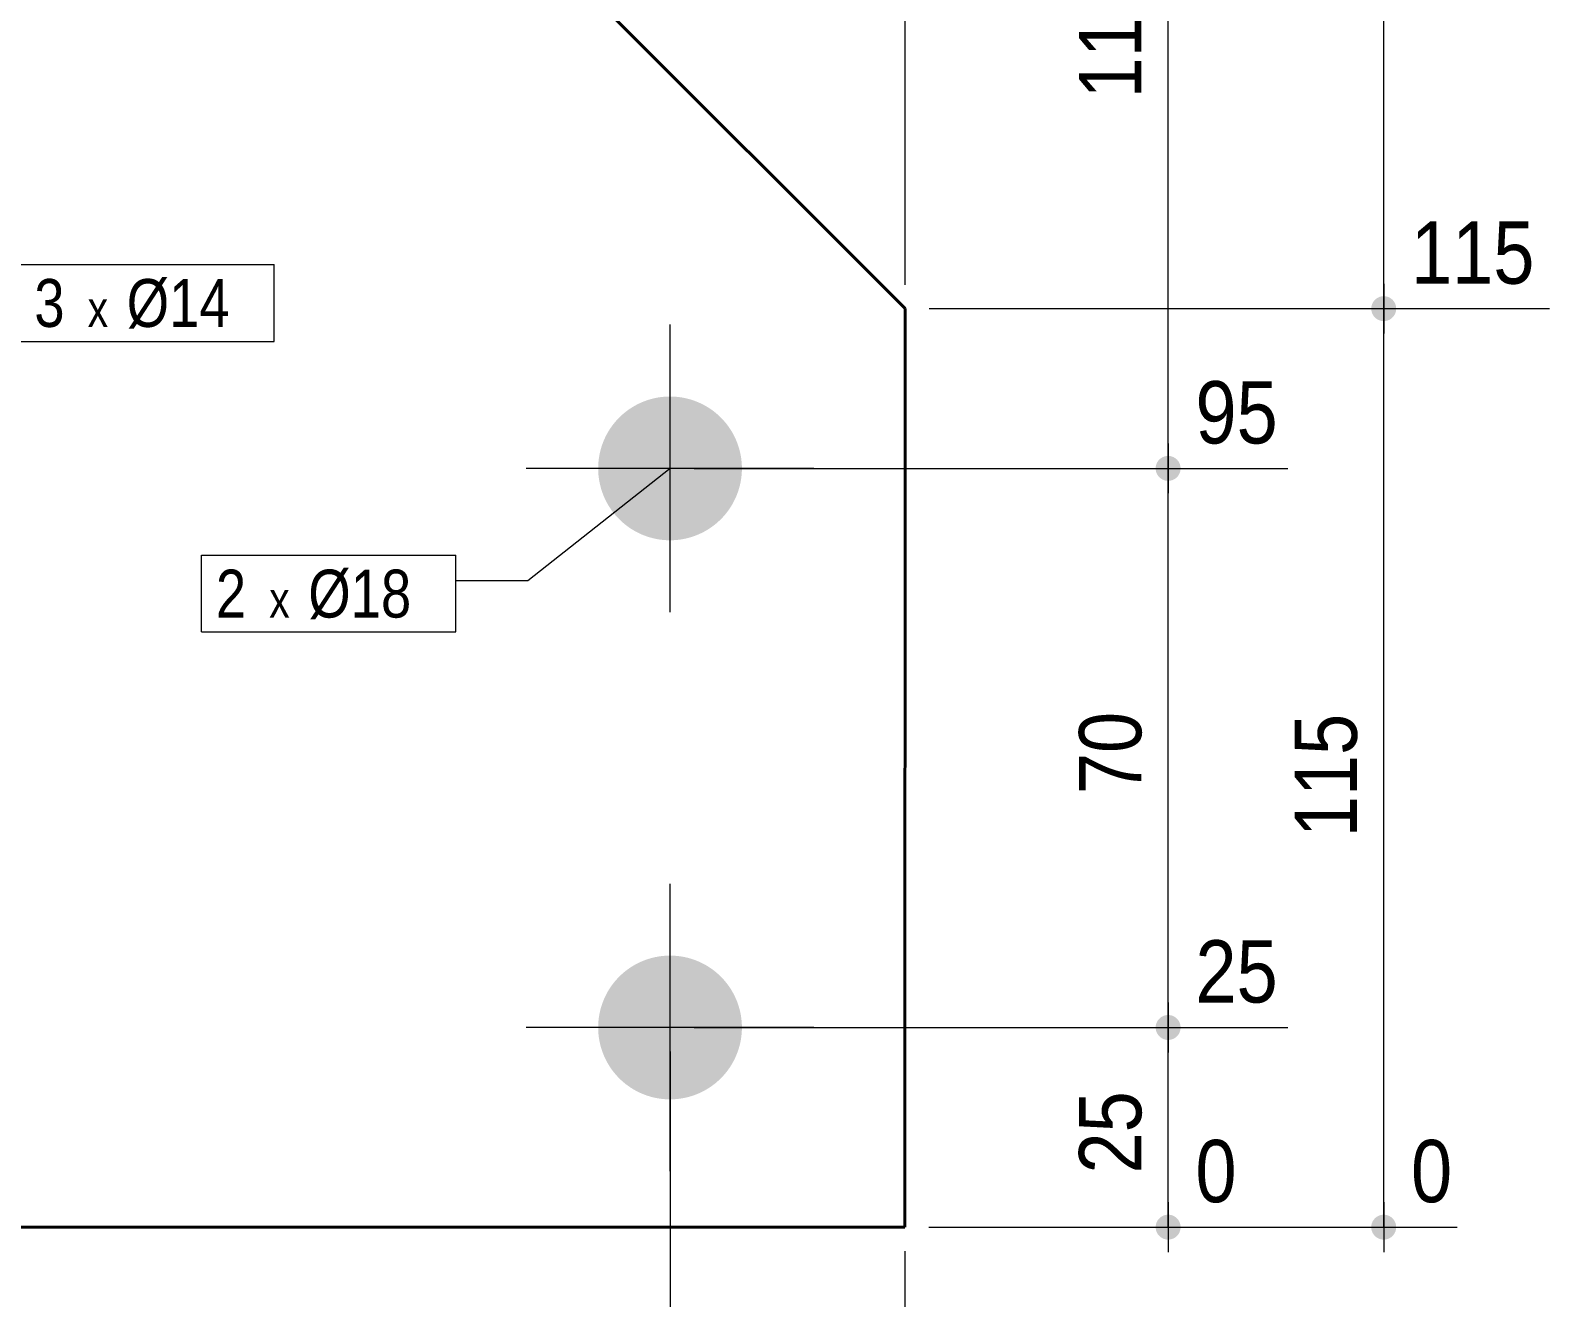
# Model space of a CAD drawing. Header units: millimetres. Extents: x 2 to 287, y 5 to 195.
# Drawn here: x 142.7 to 206.1, y 89.2 to 142.1 of the extents above; entities that cross this region are included whole.
import ezdxf

# ---------------------------------------------------------------- set-up
doc = ezdxf.new("R2010")
doc.units = ezdxf.units.MM
for name, color, linetype, lineweight in [('Boulon', 7, 'Continuous', 0), ('Cotation', 7, 'Continuous', 0), ('Désignation boulon', 3, 'Continuous', 0), ('Piece', 2, 'Continuous', 0)]:
    doc.layers.add(name, color=color, linetype=linetype, lineweight=lineweight)
doc.styles.add('ARIAL', font='ARIAL.TTF')
doc.styles.add('COMIC_SANS_MS', font='COMIC.TTF')

# ---------------------------------------------------------------- blocks, each defined once
blk = doc.blocks.new('*A2')
at = {"layer": 'Boulon'}
for points in [[(172.39, 123.76), (172.387, 123.687), (172.383, 123.613), (172.376, 123.54), (172.368, 123.467), (172.358, 123.394), (172.347, 123.321), (172.333, 123.249), (172.318, 123.177), (172.301, 123.105), (172.282, 123.034), (172.261, 122.963), (172.239, 122.893), (172.215, 122.823), (172.19, 122.754), (172.162, 122.686), (172.133, 122.618), (172.103, 122.551), (172.07, 122.485), (172.036, 122.42), (172.001, 122.355), (171.964, 122.292), (171.925, 122.229), (171.885, 122.167), (171.843, 122.106), (171.8, 122.047), (171.756, 121.988), (171.71, 121.931), (171.662, 121.874), (171.614, 121.819), (171.563, 121.765), (171.512, 121.713), (171.459, 121.661), (171.405, 121.611), (171.35, 121.562), (171.294, 121.515), (171.236, 121.469), (171.178, 121.424), (171.118, 121.381), (171.057, 121.339), (170.996, 121.299), (170.933, 121.261), (170.869, 121.224), (170.805, 121.188), (170.74, 121.154), (170.673, 121.122), (170.606, 121.091), (170.539, 121.062), (170.47, 121.035), (170.401, 121.009), (170.332, 120.985), (170.262, 120.963), (170.191, 120.943), (170.12, 120.924), (170.048, 120.907), (169.976, 120.891), (169.904, 120.878), (169.831, 120.866), (169.758, 120.856), (169.685, 120.848), (169.611, 120.842), (169.538, 120.837), (169.464, 120.835), (169.391, 120.834), (169.317, 120.835), (169.243, 120.837), (169.17, 120.842), (169.097, 120.848), (169.023, 120.856), (168.95, 120.866), (168.878, 120.878), (168.805, 120.891), (168.733, 120.907), (168.662, 120.924), (168.591, 120.943), (168.52, 120.963), (168.45, 120.985), (168.38, 121.009), (168.311, 121.035), (168.243, 121.062), (168.175, 121.091), (168.108, 121.122), (168.042, 121.154), (167.976, 121.188), (167.912, 121.224), (167.848, 121.261), (167.786, 121.299), (167.724, 121.339), (167.663, 121.381), (167.604, 121.424), (167.545, 121.469), (167.487, 121.515), (167.431, 121.562), (167.376, 121.611), (167.322, 121.661), (167.269, 121.713), (167.218, 121.765), (167.168, 121.819), (167.119, 121.874), (167.072, 121.931), (167.026, 121.988), (166.981, 122.047), (166.938, 122.106), (166.896, 122.167), (166.856, 122.229), (166.817, 122.292), (166.78, 122.355), (166.745, 122.42), (166.711, 122.485), (166.679, 122.551), (166.648, 122.618), (166.619, 122.686), (166.592, 122.754), (166.566, 122.823), (166.542, 122.893), (166.52, 122.963), (166.499, 123.034), (166.481, 123.105), (166.464, 123.177), (166.448, 123.249), (166.435, 123.321), (166.423, 123.394), (166.413, 123.467), (166.405, 123.54), (166.399, 123.613), (166.394, 123.687), (166.392, 123.76), (166.391, 123.834), (166.392, 123.907), (166.394, 123.981), (166.399, 124.055), (166.405, 124.128), (166.413, 124.201), (166.423, 124.274), (166.435, 124.347), (166.448, 124.419), (166.464, 124.491), (166.481, 124.563), (166.499, 124.634), (166.52, 124.705), (166.542, 124.775), (166.566, 124.845), (166.592, 124.914), (166.619, 124.982), (166.648, 125.05), (166.679, 125.117), (166.711, 125.183), (166.745, 125.248), (166.78, 125.313), (166.817, 125.376), (166.856, 125.439), (166.896, 125.501), (166.938, 125.561), (166.981, 125.621), (167.026, 125.68), (167.072, 125.737), (167.119, 125.793), (167.168, 125.849), (167.218, 125.902), (167.269, 125.955), (167.322, 126.007), (167.376, 126.057), (167.431, 126.105), (167.487, 126.153), (167.545, 126.199), (167.604, 126.243), (167.663, 126.287), (167.724, 126.328), (167.786, 126.368), (167.848, 126.407), (167.912, 126.444), (167.976, 126.48), (168.042, 126.514), (168.108, 126.546), (168.175, 126.576), (168.243, 126.605), (168.311, 126.633), (168.38, 126.658), (168.45, 126.682), (168.52, 126.705), (168.591, 126.725), (168.662, 126.744), (168.733, 126.761), (168.805, 126.776), (168.878, 126.79), (168.95, 126.801), (169.023, 126.811), (169.097, 126.819), (169.17, 126.826), (169.243, 126.83), (169.317, 126.833), (169.391, 126.834), (169.464, 126.833), (169.538, 126.83), (169.611, 126.826), (169.685, 126.819), (169.758, 126.811), (169.831, 126.801), (169.904, 126.79), (169.976, 126.776), (170.048, 126.761), (170.12, 126.744), (170.191, 126.725), (170.262, 126.705), (170.332, 126.682), (170.401, 126.658), (170.47, 126.633), (170.539, 126.605), (170.606, 126.576), (170.673, 126.546), (170.74, 126.514), (170.805, 126.48), (170.869, 126.444), (170.933, 126.407), (170.996, 126.368), (171.057, 126.328), (171.118, 126.287), (171.178, 126.243), (171.236, 126.199), (171.294, 126.153), (171.35, 126.105), (171.405, 126.057), (171.459, 126.007), (171.512, 125.955), (171.563, 125.902), (171.614, 125.849), (171.662, 125.793), (171.71, 125.737), (171.756, 125.68), (171.8, 125.621), (171.843, 125.561), (171.885, 125.501), (171.925, 125.439), (171.964, 125.376), (172.001, 125.313), (172.036, 125.248), (172.07, 125.183), (172.103, 125.117), (172.133, 125.05), (172.162, 124.982), (172.19, 124.914), (172.215, 124.845), (172.239, 124.775), (172.261, 124.705), (172.282, 124.634), (172.301, 124.563), (172.318, 124.491), (172.333, 124.419), (172.347, 124.347), (172.358, 124.274), (172.368, 124.201), (172.376, 124.128), (172.383, 124.055), (172.387, 123.981), (172.39, 123.907), (172.391, 123.834)], [(172.39, 100.427), (172.387, 100.353), (172.383, 100.28), (172.376, 100.206), (172.368, 100.133), (172.358, 100.06), (172.347, 99.988), (172.333, 99.915), (172.318, 99.843), (172.301, 99.772), (172.282, 99.7), (172.261, 99.63), (172.239, 99.559), (172.215, 99.49), (172.19, 99.421), (172.162, 99.352), (172.133, 99.285), (172.103, 99.218), (172.07, 99.152), (172.036, 99.086), (172.001, 99.022), (171.964, 98.958), (171.925, 98.896), (171.885, 98.834), (171.843, 98.773), (171.8, 98.713), (171.756, 98.655), (171.71, 98.597), (171.662, 98.541), (171.614, 98.486), (171.563, 98.432), (171.512, 98.379), (171.459, 98.328), (171.405, 98.278), (171.35, 98.229), (171.294, 98.181), (171.236, 98.135), (171.178, 98.091), (171.118, 98.048), (171.057, 98.006), (170.996, 97.966), (170.933, 97.927), (170.869, 97.89), (170.805, 97.855), (170.74, 97.821), (170.673, 97.789), (170.606, 97.758), (170.539, 97.729), (170.47, 97.702), (170.401, 97.676), (170.332, 97.652), (170.262, 97.63), (170.191, 97.609), (170.12, 97.59), (170.048, 97.573), (169.976, 97.558), (169.904, 97.545), (169.831, 97.533), (169.758, 97.523), (169.685, 97.515), (169.611, 97.509), (169.538, 97.504), (169.464, 97.501), (169.391, 97.501), (169.317, 97.501), (169.243, 97.504), (169.17, 97.509), (169.097, 97.515), (169.023, 97.523), (168.95, 97.533), (168.878, 97.545), (168.805, 97.558), (168.733, 97.573), (168.662, 97.59), (168.591, 97.609), (168.52, 97.63), (168.45, 97.652), (168.38, 97.676), (168.311, 97.702), (168.243, 97.729), (168.175, 97.758), (168.108, 97.789), (168.042, 97.821), (167.976, 97.855), (167.912, 97.89), (167.848, 97.927), (167.786, 97.966), (167.724, 98.006), (167.663, 98.048), (167.604, 98.091), (167.545, 98.135), (167.487, 98.181), (167.431, 98.229), (167.376, 98.278), (167.322, 98.328), (167.269, 98.379), (167.218, 98.432), (167.168, 98.486), (167.119, 98.541), (167.072, 98.597), (167.026, 98.655), (166.981, 98.713), (166.938, 98.773), (166.896, 98.834), (166.856, 98.896), (166.817, 98.958), (166.78, 99.022), (166.745, 99.086), (166.711, 99.152), (166.679, 99.218), (166.648, 99.285), (166.619, 99.352), (166.592, 99.421), (166.566, 99.49), (166.542, 99.559), (166.52, 99.63), (166.499, 99.7), (166.481, 99.772), (166.464, 99.843), (166.448, 99.915), (166.435, 99.988), (166.423, 100.06), (166.413, 100.133), (166.405, 100.206), (166.399, 100.28), (166.394, 100.353), (166.392, 100.427), (166.391, 100.501), (166.392, 100.574), (166.394, 100.648), (166.399, 100.721), (166.405, 100.795), (166.413, 100.868), (166.423, 100.941), (166.435, 101.013), (166.448, 101.086), (166.464, 101.158), (166.481, 101.229), (166.499, 101.301), (166.52, 101.371), (166.542, 101.442), (166.566, 101.511), (166.592, 101.58), (166.619, 101.649), (166.648, 101.716), (166.679, 101.783), (166.711, 101.849), (166.745, 101.915), (166.78, 101.979), (166.817, 102.043), (166.856, 102.106), (166.896, 102.167), (166.938, 102.228), (166.981, 102.288), (167.026, 102.346), (167.072, 102.404), (167.119, 102.46), (167.168, 102.515), (167.218, 102.569), (167.269, 102.622), (167.322, 102.673), (167.376, 102.723), (167.431, 102.772), (167.487, 102.82), (167.545, 102.866), (167.604, 102.91), (167.663, 102.953), (167.724, 102.995), (167.786, 103.035), (167.848, 103.074), (167.912, 103.111), (167.976, 103.146), (168.042, 103.18), (168.108, 103.212), (168.175, 103.243), (168.243, 103.272), (168.311, 103.299), (168.38, 103.325), (168.45, 103.349), (168.52, 103.371), (168.591, 103.392), (168.662, 103.411), (168.733, 103.428), (168.805, 103.443), (168.878, 103.456), (168.95, 103.468), (169.023, 103.478), (169.097, 103.486), (169.17, 103.492), (169.243, 103.497), (169.317, 103.5), (169.391, 103.501), (169.464, 103.5), (169.538, 103.497), (169.611, 103.492), (169.685, 103.486), (169.758, 103.478), (169.831, 103.468), (169.904, 103.456), (169.976, 103.443), (170.048, 103.428), (170.12, 103.411), (170.191, 103.392), (170.262, 103.371), (170.332, 103.349), (170.401, 103.325), (170.47, 103.299), (170.539, 103.272), (170.606, 103.243), (170.673, 103.212), (170.74, 103.18), (170.805, 103.146), (170.869, 103.111), (170.933, 103.074), (170.996, 103.035), (171.057, 102.995), (171.118, 102.953), (171.178, 102.91), (171.236, 102.866), (171.294, 102.82), (171.35, 102.772), (171.405, 102.723), (171.459, 102.673), (171.512, 102.622), (171.563, 102.569), (171.614, 102.515), (171.662, 102.46), (171.71, 102.404), (171.756, 102.346), (171.8, 102.288), (171.843, 102.228), (171.885, 102.167), (171.925, 102.106), (171.964, 102.043), (172.001, 101.979), (172.036, 101.915), (172.07, 101.849), (172.103, 101.783), (172.133, 101.716), (172.162, 101.649), (172.19, 101.58), (172.215, 101.511), (172.239, 101.442), (172.261, 101.371), (172.282, 101.301), (172.301, 101.229), (172.318, 101.158), (172.333, 101.086), (172.347, 101.013), (172.358, 100.941), (172.368, 100.868), (172.376, 100.795), (172.383, 100.721), (172.387, 100.648), (172.39, 100.574), (172.391, 100.501)]]:
    blk.add_hatch(color=256, dxfattribs=at).paths.add_polyline_path(points, flags=17)
at = {"layer": 'Boulon', "linetype": 'Continuous', "lineweight": 0}
for p, q in [((169.391, 117.834), (169.391, 129.834)), ((175.391, 123.834), (163.391, 123.834)), ((169.391, 94.501), (169.391, 106.501)), ((175.391, 100.501), (163.391, 100.501))]:
    blk.add_line(p, q, dxfattribs=at)
blk = doc.blocks.new('*A3')
at = {"layer": 'Piece', "color": 2, "linetype": 'Continuous', "lineweight": 40}
for p, q in [((179.204429, 130.500456), (149.212587, 160.500456)), ((179.194002, 92.167122), (179.204429, 130.500456)), ((179.194002, 92.167122), (92.527336, 92.167122))]:
    blk.add_line(p, q, dxfattribs=at)
blk = doc.blocks.new('*A9')
at = {"layer": 'Cotation'}
for points in [[(199.158, 129.981), (199.133, 129.983), (199.107, 129.986), (199.082, 129.99), (199.057, 129.996), (199.033, 130.003), (199.009, 130.011), (198.985, 130.02), (198.961, 130.03), (198.939, 130.042), (198.916, 130.054), (198.895, 130.068), (198.874, 130.083), (198.854, 130.098), (198.835, 130.115), (198.816, 130.133), (198.798, 130.151), (198.782, 130.171), (198.766, 130.191), (198.751, 130.212), (198.738, 130.233), (198.725, 130.255), (198.714, 130.278), (198.703, 130.301), (198.694, 130.325), (198.686, 130.35), (198.679, 130.374), (198.674, 130.399), (198.669, 130.424), (198.666, 130.449), (198.664, 130.475), (198.664, 130.5), (198.664, 130.526), (198.666, 130.551), (198.669, 130.577), (198.674, 130.602), (198.679, 130.627), (198.686, 130.651), (198.694, 130.676), (198.703, 130.699), (198.714, 130.723), (198.725, 130.746), (198.738, 130.768), (198.751, 130.789), (198.766, 130.81), (198.782, 130.83), (198.798, 130.85), (198.816, 130.868), (198.835, 130.886), (198.854, 130.902), (198.874, 130.918), (198.895, 130.933), (198.916, 130.946), (198.939, 130.959), (198.961, 130.971), (198.985, 130.981), (199.009, 130.99), (199.033, 130.998), (199.057, 131.005), (199.082, 131.01), (199.107, 131.015), (199.133, 131.018), (199.158, 131.02), (199.184, 131.02), (199.209, 131.02), (199.235, 131.018), (199.26, 131.015), (199.285, 131.01), (199.31, 131.005), (199.335, 130.998), (199.359, 130.99), (199.383, 130.981), (199.406, 130.971), (199.429, 130.959), (199.451, 130.946), (199.473, 130.933), (199.494, 130.918), (199.514, 130.902), (199.533, 130.886), (199.551, 130.868), (199.569, 130.85), (199.586, 130.83), (199.601, 130.81), (199.616, 130.789), (199.63, 130.768), (199.642, 130.746), (199.654, 130.723), (199.664, 130.699), (199.673, 130.676), (199.681, 130.651), (199.688, 130.627), (199.694, 130.602), (199.698, 130.577), (199.701, 130.551), (199.703, 130.526), (199.704, 130.5), (199.703, 130.475), (199.701, 130.449), (199.698, 130.424), (199.694, 130.399), (199.688, 130.374), (199.681, 130.35), (199.673, 130.325), (199.664, 130.301), (199.654, 130.278), (199.642, 130.255), (199.63, 130.233), (199.616, 130.212), (199.601, 130.191), (199.586, 130.171), (199.569, 130.151), (199.551, 130.133), (199.533, 130.115), (199.514, 130.098), (199.494, 130.083), (199.473, 130.068), (199.451, 130.054), (199.429, 130.042), (199.406, 130.03), (199.383, 130.02), (199.359, 130.011), (199.335, 130.003), (199.31, 129.996), (199.285, 129.99), (199.26, 129.986), (199.235, 129.983), (199.209, 129.981), (199.184, 129.98)], [(199.158, 91.648), (199.133, 91.65), (199.107, 91.653), (199.082, 91.657), (199.057, 91.663), (199.033, 91.67), (199.009, 91.678), (198.985, 91.687), (198.961, 91.697), (198.939, 91.709), (198.916, 91.721), (198.895, 91.735), (198.874, 91.749), (198.854, 91.765), (198.835, 91.782), (198.816, 91.799), (198.798, 91.818), (198.782, 91.837), (198.766, 91.857), (198.751, 91.878), (198.738, 91.9), (198.725, 91.922), (198.714, 91.945), (198.703, 91.968), (198.694, 91.992), (198.686, 92.016), (198.679, 92.041), (198.674, 92.066), (198.669, 92.091), (198.666, 92.116), (198.664, 92.142), (198.664, 92.167), (198.664, 92.193), (198.666, 92.218), (198.669, 92.243), (198.674, 92.269), (198.679, 92.293), (198.686, 92.318), (198.694, 92.342), (198.703, 92.366), (198.714, 92.389), (198.725, 92.412), (198.738, 92.434), (198.751, 92.456), (198.766, 92.477), (198.782, 92.497), (198.798, 92.516), (198.816, 92.535), (198.835, 92.552), (198.854, 92.569), (198.874, 92.585), (198.895, 92.599), (198.916, 92.613), (198.939, 92.626), (198.961, 92.637), (198.985, 92.648), (199.009, 92.657), (199.033, 92.665), (199.057, 92.672), (199.082, 92.677), (199.107, 92.681), (199.133, 92.685), (199.158, 92.686), (199.184, 92.687), (199.209, 92.686), (199.235, 92.685), (199.26, 92.681), (199.285, 92.677), (199.31, 92.672), (199.335, 92.665), (199.359, 92.657), (199.383, 92.648), (199.406, 92.637), (199.429, 92.626), (199.451, 92.613), (199.473, 92.599), (199.494, 92.585), (199.514, 92.569), (199.533, 92.552), (199.551, 92.535), (199.569, 92.516), (199.586, 92.497), (199.601, 92.477), (199.616, 92.456), (199.63, 92.434), (199.642, 92.412), (199.654, 92.389), (199.664, 92.366), (199.673, 92.342), (199.681, 92.318), (199.688, 92.293), (199.694, 92.269), (199.698, 92.243), (199.701, 92.218), (199.703, 92.193), (199.704, 92.167), (199.703, 92.142), (199.701, 92.116), (199.698, 92.091), (199.694, 92.066), (199.688, 92.041), (199.681, 92.016), (199.673, 91.992), (199.664, 91.968), (199.654, 91.945), (199.642, 91.922), (199.63, 91.9), (199.616, 91.878), (199.601, 91.857), (199.586, 91.837), (199.569, 91.818), (199.551, 91.799), (199.533, 91.782), (199.514, 91.765), (199.494, 91.749), (199.473, 91.735), (199.451, 91.721), (199.429, 91.709), (199.406, 91.697), (199.383, 91.687), (199.359, 91.678), (199.335, 91.67), (199.31, 91.663), (199.285, 91.657), (199.26, 91.653), (199.235, 91.65), (199.209, 91.648), (199.184, 91.647)]]:
    blk.add_hatch(color=256, dxfattribs=at).paths.add_polyline_path(points, flags=17)
at = {"layer": 'Cotation', "linetype": 'Continuous', "lineweight": 0}
for p, q in [((199.184, 131.54), (199.184, 129.46)), ((199.184, 130.5), (199.184, 131.54)), ((180.204, 130.5), (206.109, 130.5)), ((198.144, 130.5), (200.224, 130.5)), ((199.184, 92.167), (199.184, 130.5)), ((199.184, 93.207), (199.184, 91.127)), ((180.194, 92.167), (202.252, 92.167)), ((198.144, 92.167), (200.224, 92.167)), ((199.184, 92.167), (199.184, 91.127))]:
    blk.add_line(p, q, dxfattribs=at)
at = {"layer": 'Cotation'}
for p in [(199.184, 130.5), (199.184, 92.167)]:
    blk.add_point(p, dxfattribs=at)
at = {"layer": 'Cotation', "style": 'ARIAL', "width": 0.85}
for s, p in [('115', (200.324, 131.54)), ('0', (200.324, 93.207))]:
    blk.add_text(s, height=2.6, dxfattribs=at).set_placement(p)
blk.add_text('115', height=2.6, rotation=90.00021, dxfattribs=at).set_placement((198.064, 108.441))
blk = doc.blocks.new('*A10')
at = {"layer": 'Cotation'}
for points in [[(199.158, 159.981), (199.133, 159.983), (199.107, 159.986), (199.082, 159.99), (199.057, 159.996), (199.033, 160.003), (199.009, 160.011), (198.985, 160.02), (198.961, 160.03), (198.939, 160.042), (198.916, 160.054), (198.895, 160.068), (198.874, 160.083), (198.854, 160.098), (198.835, 160.115), (198.816, 160.133), (198.798, 160.151), (198.782, 160.171), (198.766, 160.191), (198.751, 160.212), (198.738, 160.233), (198.725, 160.255), (198.714, 160.278), (198.703, 160.301), (198.694, 160.325), (198.686, 160.35), (198.679, 160.374), (198.674, 160.399), (198.669, 160.424), (198.666, 160.449), (198.664, 160.475), (198.664, 160.5), (198.664, 160.526), (198.666, 160.551), (198.669, 160.577), (198.674, 160.602), (198.679, 160.627), (198.686, 160.651), (198.694, 160.676), (198.703, 160.699), (198.714, 160.723), (198.725, 160.746), (198.738, 160.768), (198.751, 160.789), (198.766, 160.81), (198.782, 160.83), (198.798, 160.85), (198.816, 160.868), (198.835, 160.886), (198.854, 160.902), (198.874, 160.918), (198.895, 160.933), (198.916, 160.946), (198.939, 160.959), (198.961, 160.971), (198.985, 160.981), (199.009, 160.99), (199.033, 160.998), (199.057, 161.005), (199.082, 161.01), (199.107, 161.015), (199.133, 161.018), (199.158, 161.02), (199.184, 161.02), (199.209, 161.02), (199.235, 161.018), (199.26, 161.015), (199.285, 161.01), (199.31, 161.005), (199.335, 160.998), (199.359, 160.99), (199.383, 160.981), (199.406, 160.971), (199.429, 160.959), (199.451, 160.946), (199.473, 160.933), (199.494, 160.918), (199.514, 160.902), (199.533, 160.886), (199.551, 160.868), (199.569, 160.85), (199.586, 160.83), (199.601, 160.81), (199.616, 160.789), (199.63, 160.768), (199.642, 160.746), (199.654, 160.723), (199.664, 160.699), (199.673, 160.676), (199.681, 160.651), (199.688, 160.627), (199.694, 160.602), (199.698, 160.577), (199.701, 160.551), (199.703, 160.526), (199.704, 160.5), (199.703, 160.475), (199.701, 160.449), (199.698, 160.424), (199.694, 160.399), (199.688, 160.374), (199.681, 160.35), (199.673, 160.325), (199.664, 160.301), (199.654, 160.278), (199.642, 160.255), (199.63, 160.233), (199.616, 160.212), (199.601, 160.191), (199.586, 160.171), (199.569, 160.151), (199.551, 160.133), (199.533, 160.115), (199.514, 160.098), (199.494, 160.083), (199.473, 160.068), (199.451, 160.054), (199.429, 160.042), (199.406, 160.03), (199.383, 160.02), (199.359, 160.011), (199.335, 160.003), (199.31, 159.996), (199.285, 159.99), (199.26, 159.986), (199.235, 159.983), (199.209, 159.981), (199.184, 159.98)], [(199.158, 129.981), (199.133, 129.983), (199.107, 129.986), (199.082, 129.99), (199.057, 129.996), (199.033, 130.003), (199.009, 130.011), (198.985, 130.02), (198.961, 130.03), (198.939, 130.042), (198.916, 130.054), (198.895, 130.068), (198.874, 130.083), (198.854, 130.098), (198.835, 130.115), (198.816, 130.133), (198.798, 130.151), (198.782, 130.171), (198.766, 130.191), (198.751, 130.212), (198.738, 130.233), (198.725, 130.255), (198.714, 130.278), (198.703, 130.301), (198.694, 130.325), (198.686, 130.35), (198.679, 130.374), (198.674, 130.399), (198.669, 130.424), (198.666, 130.449), (198.664, 130.475), (198.664, 130.5), (198.664, 130.526), (198.666, 130.551), (198.669, 130.577), (198.674, 130.602), (198.679, 130.627), (198.686, 130.651), (198.694, 130.676), (198.703, 130.699), (198.714, 130.723), (198.725, 130.746), (198.738, 130.768), (198.751, 130.789), (198.766, 130.81), (198.782, 130.83), (198.798, 130.85), (198.816, 130.868), (198.835, 130.886), (198.854, 130.902), (198.874, 130.918), (198.895, 130.933), (198.916, 130.946), (198.939, 130.959), (198.961, 130.971), (198.985, 130.981), (199.009, 130.99), (199.033, 130.998), (199.057, 131.005), (199.082, 131.01), (199.107, 131.015), (199.133, 131.018), (199.158, 131.02), (199.184, 131.02), (199.209, 131.02), (199.235, 131.018), (199.26, 131.015), (199.285, 131.01), (199.31, 131.005), (199.335, 130.998), (199.359, 130.99), (199.383, 130.981), (199.406, 130.971), (199.429, 130.959), (199.451, 130.946), (199.473, 130.933), (199.494, 130.918), (199.514, 130.902), (199.533, 130.886), (199.551, 130.868), (199.569, 130.85), (199.586, 130.83), (199.601, 130.81), (199.616, 130.789), (199.63, 130.768), (199.642, 130.746), (199.654, 130.723), (199.664, 130.699), (199.673, 130.676), (199.681, 130.651), (199.688, 130.627), (199.694, 130.602), (199.698, 130.577), (199.701, 130.551), (199.703, 130.526), (199.704, 130.5), (199.703, 130.475), (199.701, 130.449), (199.698, 130.424), (199.694, 130.399), (199.688, 130.374), (199.681, 130.35), (199.673, 130.325), (199.664, 130.301), (199.654, 130.278), (199.642, 130.255), (199.63, 130.233), (199.616, 130.212), (199.601, 130.191), (199.586, 130.171), (199.569, 130.151), (199.551, 130.133), (199.533, 130.115), (199.514, 130.098), (199.494, 130.083), (199.473, 130.068), (199.451, 130.054), (199.429, 130.042), (199.406, 130.03), (199.383, 130.02), (199.359, 130.011), (199.335, 130.003), (199.31, 129.996), (199.285, 129.99), (199.26, 129.986), (199.235, 129.983), (199.209, 129.981), (199.184, 129.98)]]:
    blk.add_hatch(color=256, dxfattribs=at).paths.add_polyline_path(points, flags=17)
at = {"layer": 'Cotation', "linetype": 'Continuous', "lineweight": 0}
for p, q in [((199.184, 161.54), (199.184, 159.46)), ((199.184, 160.5), (199.184, 161.54)), ((150.213, 160.5), (206.109, 160.5)), ((198.144, 160.5), (200.224, 160.5)), ((199.184, 130.5), (199.184, 160.5)), ((199.184, 131.54), (199.184, 129.46)), ((180.204, 130.5), (206.109, 130.5)), ((198.144, 130.5), (200.224, 130.5)), ((199.184, 130.5), (199.184, 129.46))]:
    blk.add_line(p, q, dxfattribs=at)
at = {"layer": 'Cotation'}
for p in [(199.184, 160.5), (199.184, 130.5)]:
    blk.add_point(p, dxfattribs=at)
at = {"layer": 'Cotation', "style": 'ARIAL', "width": 0.85}
blk.add_text('205', height=2.6, dxfattribs=at).set_placement((200.324, 161.54))
blk.add_text('90', height=2.6, rotation=90.00021, dxfattribs=at).set_placement((198.064, 143.572))
blk = doc.blocks.new('*A11')
at = {"layer": 'Cotation'}
for points in [[(190.158, 99.981), (190.133, 99.983), (190.107, 99.986), (190.082, 99.991), (190.057, 99.996), (190.033, 100.003), (190.009, 100.011), (189.985, 100.02), (189.961, 100.03), (189.939, 100.042), (189.916, 100.054), (189.895, 100.068), (189.874, 100.083), (189.854, 100.099), (189.835, 100.115), (189.816, 100.133), (189.798, 100.151), (189.782, 100.171), (189.766, 100.191), (189.751, 100.212), (189.738, 100.233), (189.725, 100.255), (189.714, 100.278), (189.703, 100.302), (189.694, 100.325), (189.686, 100.35), (189.679, 100.374), (189.674, 100.399), (189.669, 100.424), (189.666, 100.45), (189.664, 100.475), (189.664, 100.501), (189.664, 100.526), (189.666, 100.551), (189.669, 100.577), (189.674, 100.602), (189.679, 100.627), (189.686, 100.651), (189.694, 100.676), (189.703, 100.7), (189.714, 100.723), (189.725, 100.746), (189.738, 100.768), (189.751, 100.789), (189.766, 100.81), (189.782, 100.83), (189.798, 100.85), (189.816, 100.868), (189.835, 100.886), (189.854, 100.902), (189.874, 100.918), (189.895, 100.933), (189.916, 100.947), (189.939, 100.959), (189.961, 100.971), (189.985, 100.981), (190.009, 100.99), (190.033, 100.998), (190.057, 101.005), (190.082, 101.011), (190.107, 101.015), (190.133, 101.018), (190.158, 101.02), (190.184, 101.021), (190.209, 101.02), (190.235, 101.018), (190.26, 101.015), (190.285, 101.011), (190.31, 101.005), (190.335, 100.998), (190.359, 100.99), (190.383, 100.981), (190.406, 100.971), (190.429, 100.959), (190.451, 100.947), (190.473, 100.933), (190.494, 100.918), (190.514, 100.902), (190.533, 100.886), (190.551, 100.868), (190.569, 100.85), (190.586, 100.83), (190.601, 100.81), (190.616, 100.789), (190.63, 100.768), (190.642, 100.746), (190.654, 100.723), (190.664, 100.7), (190.673, 100.676), (190.681, 100.651), (190.688, 100.627), (190.694, 100.602), (190.698, 100.577), (190.701, 100.551), (190.703, 100.526), (190.704, 100.501), (190.703, 100.475), (190.701, 100.45), (190.698, 100.424), (190.694, 100.399), (190.688, 100.374), (190.681, 100.35), (190.673, 100.325), (190.664, 100.302), (190.654, 100.278), (190.642, 100.255), (190.63, 100.233), (190.616, 100.212), (190.601, 100.191), (190.586, 100.171), (190.569, 100.151), (190.551, 100.133), (190.533, 100.115), (190.514, 100.099), (190.494, 100.083), (190.473, 100.068), (190.451, 100.054), (190.429, 100.042), (190.406, 100.03), (190.383, 100.02), (190.359, 100.011), (190.335, 100.003), (190.31, 99.996), (190.285, 99.991), (190.26, 99.986), (190.235, 99.983), (190.209, 99.981), (190.184, 99.981)], [(190.158, 91.648), (190.133, 91.65), (190.107, 91.653), (190.082, 91.657), (190.057, 91.663), (190.033, 91.67), (190.009, 91.678), (189.985, 91.687), (189.961, 91.697), (189.939, 91.709), (189.916, 91.721), (189.895, 91.735), (189.874, 91.749), (189.854, 91.765), (189.835, 91.782), (189.816, 91.799), (189.798, 91.818), (189.782, 91.837), (189.766, 91.857), (189.751, 91.878), (189.738, 91.9), (189.725, 91.922), (189.714, 91.945), (189.703, 91.968), (189.694, 91.992), (189.686, 92.016), (189.679, 92.041), (189.674, 92.066), (189.669, 92.091), (189.666, 92.116), (189.664, 92.142), (189.664, 92.167), (189.664, 92.193), (189.666, 92.218), (189.669, 92.243), (189.674, 92.269), (189.679, 92.293), (189.686, 92.318), (189.694, 92.342), (189.703, 92.366), (189.714, 92.389), (189.725, 92.412), (189.738, 92.434), (189.751, 92.456), (189.766, 92.477), (189.782, 92.497), (189.798, 92.516), (189.816, 92.535), (189.835, 92.552), (189.854, 92.569), (189.874, 92.585), (189.895, 92.599), (189.916, 92.613), (189.939, 92.626), (189.961, 92.637), (189.985, 92.648), (190.009, 92.657), (190.033, 92.665), (190.057, 92.672), (190.082, 92.677), (190.107, 92.681), (190.133, 92.685), (190.158, 92.686), (190.184, 92.687), (190.209, 92.686), (190.235, 92.685), (190.26, 92.681), (190.285, 92.677), (190.31, 92.672), (190.335, 92.665), (190.359, 92.657), (190.383, 92.648), (190.406, 92.637), (190.429, 92.626), (190.451, 92.613), (190.473, 92.599), (190.494, 92.585), (190.514, 92.569), (190.533, 92.552), (190.551, 92.535), (190.569, 92.516), (190.586, 92.497), (190.601, 92.477), (190.616, 92.456), (190.63, 92.434), (190.642, 92.412), (190.654, 92.389), (190.664, 92.366), (190.673, 92.342), (190.681, 92.318), (190.688, 92.293), (190.694, 92.269), (190.698, 92.243), (190.701, 92.218), (190.703, 92.193), (190.704, 92.167), (190.703, 92.142), (190.701, 92.116), (190.698, 92.091), (190.694, 92.066), (190.688, 92.041), (190.681, 92.016), (190.673, 91.992), (190.664, 91.968), (190.654, 91.945), (190.642, 91.922), (190.63, 91.9), (190.616, 91.878), (190.601, 91.857), (190.586, 91.837), (190.569, 91.818), (190.551, 91.799), (190.533, 91.782), (190.514, 91.765), (190.494, 91.749), (190.473, 91.735), (190.451, 91.721), (190.429, 91.709), (190.406, 91.697), (190.383, 91.687), (190.359, 91.678), (190.335, 91.67), (190.31, 91.663), (190.285, 91.657), (190.26, 91.653), (190.235, 91.65), (190.209, 91.648), (190.184, 91.647)]]:
    blk.add_hatch(color=256, dxfattribs=at).paths.add_polyline_path(points, flags=17)
at = {"layer": 'Cotation', "linetype": 'Continuous', "lineweight": 0}
for p, q in [((190.184, 101.541), (190.184, 99.461)), ((190.184, 100.501), (190.184, 101.541)), ((170.391, 100.501), (195.181, 100.501)), ((189.144, 100.501), (191.224, 100.501)), ((190.184, 92.167), (190.184, 100.501)), ((190.184, 93.207), (190.184, 91.127)), ((180.194, 92.167), (193.252, 92.167)), ((189.144, 92.167), (191.224, 92.167)), ((190.184, 92.167), (190.184, 91.127))]:
    blk.add_line(p, q, dxfattribs=at)
at = {"layer": 'Cotation'}
for p in [(190.184, 100.501), (190.184, 92.167)]:
    blk.add_point(p, dxfattribs=at)
at = {"layer": 'Cotation', "style": 'ARIAL', "width": 0.85}
for s, p in [('25', (191.324, 101.541)), ('0', (191.324, 93.207))]:
    blk.add_text(s, height=2.6, dxfattribs=at).set_placement(p)
blk.add_text('25', height=2.6, rotation=90.00021, dxfattribs=at).set_placement((189.064, 94.405))
blk = doc.blocks.new('*A12')
at = {"layer": 'Cotation'}
for points in [[(190.158, 123.314), (190.133, 123.316), (190.107, 123.319), (190.082, 123.324), (190.057, 123.329), (190.033, 123.336), (190.009, 123.344), (189.985, 123.353), (189.961, 123.364), (189.939, 123.375), (189.916, 123.388), (189.895, 123.401), (189.874, 123.416), (189.854, 123.432), (189.835, 123.449), (189.816, 123.466), (189.798, 123.485), (189.782, 123.504), (189.766, 123.524), (189.751, 123.545), (189.738, 123.567), (189.725, 123.589), (189.714, 123.612), (189.703, 123.635), (189.694, 123.659), (189.686, 123.683), (189.679, 123.707), (189.674, 123.732), (189.669, 123.758), (189.666, 123.783), (189.664, 123.808), (189.664, 123.834), (189.664, 123.859), (189.666, 123.885), (189.669, 123.91), (189.674, 123.935), (189.679, 123.96), (189.686, 123.985), (189.694, 124.009), (189.703, 124.033), (189.714, 124.056), (189.725, 124.079), (189.738, 124.101), (189.751, 124.123), (189.766, 124.144), (189.782, 124.164), (189.798, 124.183), (189.816, 124.202), (189.835, 124.219), (189.854, 124.236), (189.874, 124.252), (189.895, 124.266), (189.916, 124.28), (189.939, 124.292), (189.961, 124.304), (189.985, 124.314), (190.009, 124.323), (190.033, 124.331), (190.057, 124.338), (190.082, 124.344), (190.107, 124.348), (190.133, 124.351), (190.158, 124.353), (190.184, 124.354), (190.209, 124.353), (190.235, 124.351), (190.26, 124.348), (190.285, 124.344), (190.31, 124.338), (190.335, 124.331), (190.359, 124.323), (190.383, 124.314), (190.406, 124.304), (190.429, 124.292), (190.451, 124.28), (190.473, 124.266), (190.494, 124.252), (190.514, 124.236), (190.533, 124.219), (190.551, 124.202), (190.569, 124.183), (190.586, 124.164), (190.601, 124.144), (190.616, 124.123), (190.63, 124.101), (190.642, 124.079), (190.654, 124.056), (190.664, 124.033), (190.673, 124.009), (190.681, 123.985), (190.688, 123.96), (190.694, 123.935), (190.698, 123.91), (190.701, 123.885), (190.703, 123.859), (190.704, 123.834), (190.703, 123.808), (190.701, 123.783), (190.698, 123.758), (190.694, 123.732), (190.688, 123.707), (190.681, 123.683), (190.673, 123.659), (190.664, 123.635), (190.654, 123.612), (190.642, 123.589), (190.63, 123.567), (190.616, 123.545), (190.601, 123.524), (190.586, 123.504), (190.569, 123.485), (190.551, 123.466), (190.533, 123.449), (190.514, 123.432), (190.494, 123.416), (190.473, 123.401), (190.451, 123.388), (190.429, 123.375), (190.406, 123.364), (190.383, 123.353), (190.359, 123.344), (190.335, 123.336), (190.31, 123.329), (190.285, 123.324), (190.26, 123.319), (190.235, 123.316), (190.209, 123.314), (190.184, 123.314)], [(190.158, 99.981), (190.133, 99.983), (190.107, 99.986), (190.082, 99.991), (190.057, 99.996), (190.033, 100.003), (190.009, 100.011), (189.985, 100.02), (189.961, 100.03), (189.939, 100.042), (189.916, 100.054), (189.895, 100.068), (189.874, 100.083), (189.854, 100.099), (189.835, 100.115), (189.816, 100.133), (189.798, 100.151), (189.782, 100.171), (189.766, 100.191), (189.751, 100.212), (189.738, 100.233), (189.725, 100.255), (189.714, 100.278), (189.703, 100.302), (189.694, 100.325), (189.686, 100.35), (189.679, 100.374), (189.674, 100.399), (189.669, 100.424), (189.666, 100.45), (189.664, 100.475), (189.664, 100.501), (189.664, 100.526), (189.666, 100.551), (189.669, 100.577), (189.674, 100.602), (189.679, 100.627), (189.686, 100.651), (189.694, 100.676), (189.703, 100.7), (189.714, 100.723), (189.725, 100.746), (189.738, 100.768), (189.751, 100.789), (189.766, 100.81), (189.782, 100.83), (189.798, 100.85), (189.816, 100.868), (189.835, 100.886), (189.854, 100.902), (189.874, 100.918), (189.895, 100.933), (189.916, 100.947), (189.939, 100.959), (189.961, 100.971), (189.985, 100.981), (190.009, 100.99), (190.033, 100.998), (190.057, 101.005), (190.082, 101.011), (190.107, 101.015), (190.133, 101.018), (190.158, 101.02), (190.184, 101.021), (190.209, 101.02), (190.235, 101.018), (190.26, 101.015), (190.285, 101.011), (190.31, 101.005), (190.335, 100.998), (190.359, 100.99), (190.383, 100.981), (190.406, 100.971), (190.429, 100.959), (190.451, 100.947), (190.473, 100.933), (190.494, 100.918), (190.514, 100.902), (190.533, 100.886), (190.551, 100.868), (190.569, 100.85), (190.586, 100.83), (190.601, 100.81), (190.616, 100.789), (190.63, 100.768), (190.642, 100.746), (190.654, 100.723), (190.664, 100.7), (190.673, 100.676), (190.681, 100.651), (190.688, 100.627), (190.694, 100.602), (190.698, 100.577), (190.701, 100.551), (190.703, 100.526), (190.704, 100.501), (190.703, 100.475), (190.701, 100.45), (190.698, 100.424), (190.694, 100.399), (190.688, 100.374), (190.681, 100.35), (190.673, 100.325), (190.664, 100.302), (190.654, 100.278), (190.642, 100.255), (190.63, 100.233), (190.616, 100.212), (190.601, 100.191), (190.586, 100.171), (190.569, 100.151), (190.551, 100.133), (190.533, 100.115), (190.514, 100.099), (190.494, 100.083), (190.473, 100.068), (190.451, 100.054), (190.429, 100.042), (190.406, 100.03), (190.383, 100.02), (190.359, 100.011), (190.335, 100.003), (190.31, 99.996), (190.285, 99.991), (190.26, 99.986), (190.235, 99.983), (190.209, 99.981), (190.184, 99.981)]]:
    blk.add_hatch(color=256, dxfattribs=at).paths.add_polyline_path(points, flags=17)
at = {"layer": 'Cotation', "linetype": 'Continuous', "lineweight": 0}
for p, q in [((190.184, 124.874), (190.184, 122.794)), ((190.184, 123.834), (190.184, 124.874)), ((170.391, 123.834), (195.181, 123.834)), ((189.144, 123.834), (191.224, 123.834)), ((190.184, 100.501), (190.184, 123.834)), ((190.184, 101.541), (190.184, 99.461)), ((170.391, 100.501), (195.181, 100.501)), ((189.144, 100.501), (191.224, 100.501)), ((190.184, 100.501), (190.184, 99.461))]:
    blk.add_line(p, q, dxfattribs=at)
at = {"layer": 'Cotation'}
for p in [(190.184, 123.834), (190.184, 100.501)]:
    blk.add_point(p, dxfattribs=at)
at = {"layer": 'Cotation', "style": 'ARIAL', "width": 0.85}
blk.add_text('95', height=2.6, dxfattribs=at).set_placement((191.324, 124.874))
blk.add_text('70', height=2.6, rotation=90.00021, dxfattribs=at).set_placement((189.064, 110.239))
blk = doc.blocks.new('*A13')
at = {"layer": 'Cotation'}
for points in [[(190.158, 159.981), (190.133, 159.983), (190.107, 159.986), (190.082, 159.99), (190.057, 159.996), (190.033, 160.003), (190.009, 160.011), (189.985, 160.02), (189.961, 160.03), (189.939, 160.042), (189.916, 160.054), (189.895, 160.068), (189.874, 160.083), (189.854, 160.098), (189.835, 160.115), (189.816, 160.133), (189.798, 160.151), (189.782, 160.171), (189.766, 160.191), (189.751, 160.212), (189.738, 160.233), (189.725, 160.255), (189.714, 160.278), (189.703, 160.301), (189.694, 160.325), (189.686, 160.35), (189.679, 160.374), (189.674, 160.399), (189.669, 160.424), (189.666, 160.449), (189.664, 160.475), (189.664, 160.5), (189.664, 160.526), (189.666, 160.551), (189.669, 160.577), (189.674, 160.602), (189.679, 160.627), (189.686, 160.651), (189.694, 160.676), (189.703, 160.699), (189.714, 160.723), (189.725, 160.746), (189.738, 160.768), (189.751, 160.789), (189.766, 160.81), (189.782, 160.83), (189.798, 160.85), (189.816, 160.868), (189.835, 160.886), (189.854, 160.902), (189.874, 160.918), (189.895, 160.933), (189.916, 160.946), (189.939, 160.959), (189.961, 160.971), (189.985, 160.981), (190.009, 160.99), (190.033, 160.998), (190.057, 161.005), (190.082, 161.01), (190.107, 161.015), (190.133, 161.018), (190.158, 161.02), (190.184, 161.02), (190.209, 161.02), (190.235, 161.018), (190.26, 161.015), (190.285, 161.01), (190.31, 161.005), (190.335, 160.998), (190.359, 160.99), (190.383, 160.981), (190.406, 160.971), (190.429, 160.959), (190.451, 160.946), (190.473, 160.933), (190.494, 160.918), (190.514, 160.902), (190.533, 160.886), (190.551, 160.868), (190.569, 160.85), (190.586, 160.83), (190.601, 160.81), (190.616, 160.789), (190.63, 160.768), (190.642, 160.746), (190.654, 160.723), (190.664, 160.699), (190.673, 160.676), (190.681, 160.651), (190.688, 160.627), (190.694, 160.602), (190.698, 160.577), (190.701, 160.551), (190.703, 160.526), (190.704, 160.5), (190.703, 160.475), (190.701, 160.449), (190.698, 160.424), (190.694, 160.399), (190.688, 160.374), (190.681, 160.35), (190.673, 160.325), (190.664, 160.301), (190.654, 160.278), (190.642, 160.255), (190.63, 160.233), (190.616, 160.212), (190.601, 160.191), (190.586, 160.171), (190.569, 160.151), (190.551, 160.133), (190.533, 160.115), (190.514, 160.098), (190.494, 160.083), (190.473, 160.068), (190.451, 160.054), (190.429, 160.042), (190.406, 160.03), (190.383, 160.02), (190.359, 160.011), (190.335, 160.003), (190.31, 159.996), (190.285, 159.99), (190.26, 159.986), (190.235, 159.983), (190.209, 159.981), (190.184, 159.98)], [(190.158, 123.314), (190.133, 123.316), (190.107, 123.319), (190.082, 123.324), (190.057, 123.329), (190.033, 123.336), (190.009, 123.344), (189.985, 123.353), (189.961, 123.364), (189.939, 123.375), (189.916, 123.388), (189.895, 123.401), (189.874, 123.416), (189.854, 123.432), (189.835, 123.449), (189.816, 123.466), (189.798, 123.485), (189.782, 123.504), (189.766, 123.524), (189.751, 123.545), (189.738, 123.567), (189.725, 123.589), (189.714, 123.612), (189.703, 123.635), (189.694, 123.659), (189.686, 123.683), (189.679, 123.707), (189.674, 123.732), (189.669, 123.758), (189.666, 123.783), (189.664, 123.808), (189.664, 123.834), (189.664, 123.859), (189.666, 123.885), (189.669, 123.91), (189.674, 123.935), (189.679, 123.96), (189.686, 123.985), (189.694, 124.009), (189.703, 124.033), (189.714, 124.056), (189.725, 124.079), (189.738, 124.101), (189.751, 124.123), (189.766, 124.144), (189.782, 124.164), (189.798, 124.183), (189.816, 124.202), (189.835, 124.219), (189.854, 124.236), (189.874, 124.252), (189.895, 124.266), (189.916, 124.28), (189.939, 124.292), (189.961, 124.304), (189.985, 124.314), (190.009, 124.323), (190.033, 124.331), (190.057, 124.338), (190.082, 124.344), (190.107, 124.348), (190.133, 124.351), (190.158, 124.353), (190.184, 124.354), (190.209, 124.353), (190.235, 124.351), (190.26, 124.348), (190.285, 124.344), (190.31, 124.338), (190.335, 124.331), (190.359, 124.323), (190.383, 124.314), (190.406, 124.304), (190.429, 124.292), (190.451, 124.28), (190.473, 124.266), (190.494, 124.252), (190.514, 124.236), (190.533, 124.219), (190.551, 124.202), (190.569, 124.183), (190.586, 124.164), (190.601, 124.144), (190.616, 124.123), (190.63, 124.101), (190.642, 124.079), (190.654, 124.056), (190.664, 124.033), (190.673, 124.009), (190.681, 123.985), (190.688, 123.96), (190.694, 123.935), (190.698, 123.91), (190.701, 123.885), (190.703, 123.859), (190.704, 123.834), (190.703, 123.808), (190.701, 123.783), (190.698, 123.758), (190.694, 123.732), (190.688, 123.707), (190.681, 123.683), (190.673, 123.659), (190.664, 123.635), (190.654, 123.612), (190.642, 123.589), (190.63, 123.567), (190.616, 123.545), (190.601, 123.524), (190.586, 123.504), (190.569, 123.485), (190.551, 123.466), (190.533, 123.449), (190.514, 123.432), (190.494, 123.416), (190.473, 123.401), (190.451, 123.388), (190.429, 123.375), (190.406, 123.364), (190.383, 123.353), (190.359, 123.344), (190.335, 123.336), (190.31, 123.329), (190.285, 123.324), (190.26, 123.319), (190.235, 123.316), (190.209, 123.314), (190.184, 123.314)]]:
    blk.add_hatch(color=256, dxfattribs=at).paths.add_polyline_path(points, flags=17)
at = {"layer": 'Cotation', "linetype": 'Continuous', "lineweight": 0}
for p, q in [((190.184, 161.54), (190.184, 159.46)), ((190.184, 160.5), (190.184, 161.54)), ((150.213, 160.5), (197.109, 160.5)), ((189.144, 160.5), (191.224, 160.5)), ((190.184, 123.834), (190.184, 160.5)), ((190.184, 124.874), (190.184, 122.794)), ((170.391, 123.834), (195.181, 123.834)), ((189.144, 123.834), (191.224, 123.834)), ((190.184, 123.834), (190.184, 122.794))]:
    blk.add_line(p, q, dxfattribs=at)
at = {"layer": 'Cotation'}
for p in [(190.184, 160.5), (190.184, 123.834)]:
    blk.add_point(p, dxfattribs=at)
at = {"layer": 'Cotation', "style": 'ARIAL', "width": 0.85}
blk.add_text('205', height=2.6, dxfattribs=at).set_placement((191.324, 161.54))
blk.add_text('110', height=2.6, rotation=90.00021, dxfattribs=at).set_placement((189.064, 139.275))
blk = doc.blocks.new('*A19')
at = {"layer": 'Cotation'}
for points in [[(149.187, 170.814), (149.162, 170.816), (149.136, 170.819), (149.111, 170.824), (149.086, 170.829), (149.062, 170.836), (149.037, 170.844), (149.014, 170.853), (148.99, 170.864), (148.967, 170.875), (148.945, 170.888), (148.924, 170.901), (148.903, 170.916), (148.883, 170.932), (148.863, 170.948), (148.845, 170.966), (148.827, 170.985), (148.811, 171.004), (148.795, 171.024), (148.78, 171.045), (148.767, 171.066), (148.754, 171.089), (148.743, 171.111), (148.732, 171.135), (148.723, 171.159), (148.715, 171.183), (148.708, 171.207), (148.703, 171.232), (148.698, 171.257), (148.695, 171.283), (148.693, 171.308), (148.693, 171.334), (148.693, 171.359), (148.695, 171.385), (148.698, 171.41), (148.703, 171.435), (148.708, 171.46), (148.715, 171.485), (148.723, 171.509), (148.732, 171.533), (148.743, 171.556), (148.754, 171.579), (148.767, 171.601), (148.78, 171.623), (148.795, 171.644), (148.811, 171.664), (148.827, 171.683), (148.845, 171.701), (148.863, 171.719), (148.883, 171.736), (148.903, 171.751), (148.924, 171.766), (148.945, 171.78), (148.967, 171.792), (148.99, 171.804), (149.014, 171.814), (149.037, 171.823), (149.062, 171.831), (149.086, 171.838), (149.111, 171.844), (149.136, 171.848), (149.162, 171.851), (149.187, 171.853), (149.213, 171.854), (149.238, 171.853), (149.264, 171.851), (149.289, 171.848), (149.314, 171.844), (149.339, 171.838), (149.364, 171.831), (149.388, 171.823), (149.412, 171.814), (149.435, 171.804), (149.458, 171.792), (149.48, 171.78), (149.501, 171.766), (149.522, 171.751), (149.542, 171.736), (149.562, 171.719), (149.58, 171.701), (149.598, 171.683), (149.615, 171.664), (149.63, 171.644), (149.645, 171.623), (149.659, 171.601), (149.671, 171.579), (149.683, 171.556), (149.693, 171.533), (149.702, 171.509), (149.71, 171.485), (149.717, 171.46), (149.723, 171.435), (149.727, 171.41), (149.73, 171.385), (149.732, 171.359), (149.733, 171.334), (149.732, 171.308), (149.73, 171.283), (149.727, 171.257), (149.723, 171.232), (149.717, 171.207), (149.71, 171.183), (149.702, 171.159), (149.693, 171.135), (149.683, 171.111), (149.671, 171.089), (149.659, 171.066), (149.645, 171.045), (149.63, 171.024), (149.615, 171.004), (149.598, 170.985), (149.58, 170.966), (149.562, 170.948), (149.542, 170.932), (149.522, 170.916), (149.501, 170.901), (149.48, 170.888), (149.458, 170.875), (149.435, 170.864), (149.412, 170.853), (149.388, 170.844), (149.364, 170.836), (149.339, 170.829), (149.314, 170.824), (149.289, 170.819), (149.264, 170.816), (149.238, 170.814), (149.213, 170.814)], [(179.179, 170.814), (179.153, 170.816), (179.128, 170.819), (179.103, 170.824), (179.078, 170.829), (179.053, 170.836), (179.029, 170.844), (179.005, 170.853), (178.982, 170.864), (178.959, 170.875), (178.937, 170.888), (178.916, 170.901), (178.895, 170.916), (178.875, 170.932), (178.855, 170.948), (178.837, 170.966), (178.819, 170.985), (178.802, 171.004), (178.787, 171.024), (178.772, 171.045), (178.758, 171.066), (178.746, 171.089), (178.734, 171.111), (178.724, 171.135), (178.715, 171.159), (178.707, 171.183), (178.7, 171.207), (178.694, 171.232), (178.69, 171.257), (178.687, 171.283), (178.685, 171.308), (178.684, 171.334), (178.685, 171.359), (178.687, 171.385), (178.69, 171.41), (178.694, 171.435), (178.7, 171.46), (178.707, 171.485), (178.715, 171.509), (178.724, 171.533), (178.734, 171.556), (178.746, 171.579), (178.758, 171.601), (178.772, 171.623), (178.787, 171.644), (178.802, 171.664), (178.819, 171.683), (178.837, 171.701), (178.855, 171.719), (178.875, 171.736), (178.895, 171.751), (178.916, 171.766), (178.937, 171.78), (178.959, 171.792), (178.982, 171.804), (179.005, 171.814), (179.029, 171.823), (179.053, 171.831), (179.078, 171.838), (179.103, 171.844), (179.128, 171.848), (179.153, 171.851), (179.179, 171.853), (179.204, 171.854), (179.23, 171.853), (179.255, 171.851), (179.281, 171.848), (179.306, 171.844), (179.331, 171.838), (179.355, 171.831), (179.38, 171.823), (179.403, 171.814), (179.427, 171.804), (179.45, 171.792), (179.472, 171.78), (179.493, 171.766), (179.514, 171.751), (179.534, 171.736), (179.554, 171.719), (179.572, 171.701), (179.59, 171.683), (179.606, 171.664), (179.622, 171.644), (179.637, 171.623), (179.65, 171.601), (179.663, 171.579), (179.675, 171.556), (179.685, 171.533), (179.694, 171.509), (179.702, 171.485), (179.709, 171.46), (179.714, 171.435), (179.719, 171.41), (179.722, 171.385), (179.724, 171.359), (179.724, 171.334), (179.724, 171.308), (179.722, 171.283), (179.719, 171.257), (179.714, 171.232), (179.709, 171.207), (179.702, 171.183), (179.694, 171.159), (179.685, 171.135), (179.675, 171.111), (179.663, 171.089), (179.65, 171.066), (179.637, 171.045), (179.622, 171.024), (179.606, 171.004), (179.59, 170.985), (179.572, 170.966), (179.554, 170.948), (179.534, 170.932), (179.514, 170.916), (179.493, 170.901), (179.472, 170.888), (179.45, 170.875), (179.427, 170.864), (179.403, 170.853), (179.38, 170.844), (179.355, 170.836), (179.331, 170.829), (179.306, 170.824), (179.281, 170.819), (179.255, 170.816), (179.23, 170.814), (179.204, 170.814)]]:
    blk.add_hatch(color=256, dxfattribs=at).paths.add_polyline_path(points, flags=17)
at = {"layer": 'Cotation', "linetype": 'Continuous', "lineweight": 0}
for p, q in [((149.213, 161.5), (149.213, 177.485)), ((179.204, 131.5), (179.204, 174.402)), ((149.213, 172.374), (149.213, 170.294)), ((179.204, 172.374), (179.204, 170.294)), ((150.253, 171.334), (148.173, 171.334)), ((149.213, 171.334), (148.173, 171.334)), ((149.213, 171.334), (179.204, 171.334)), ((180.244, 171.334), (178.164, 171.334)), ((179.204, 171.334), (180.244, 171.334))]:
    blk.add_line(p, q, dxfattribs=at)
at = {"layer": 'Cotation'}
for p in [(149.213, 171.334), (179.204, 171.334)]:
    blk.add_point(p, dxfattribs=at)
at = {"layer": 'Cotation', "style": 'ARIAL', "width": 0.85}
for s, p in [('90', (148.173, 173.051)), ('0', (178.164, 172.474))]:
    blk.add_text(s, height=2.6, rotation=90.00021, dxfattribs=at).set_placement(p)
blk.add_text('90', height=2.6, dxfattribs=at).set_placement((162.28, 172.454))
blk = doc.blocks.new('*A23')
at = {"layer": 'Cotation', "linetype": 'Continuous', "lineweight": 0}
blk.add_line((169.391, 99.501), (169.391, 61.018), dxfattribs=at)
blk = doc.blocks.new('*A24')
at = {"layer": 'Cotation'}
for points in [[(169.365, 66.65), (169.34, 66.652), (169.314, 66.655), (169.289, 66.659), (169.264, 66.665), (169.24, 66.671), (169.215, 66.679), (169.192, 66.689), (169.168, 66.699), (169.146, 66.71), (169.123, 66.723), (169.102, 66.737), (169.081, 66.751), (169.061, 66.767), (169.041, 66.784), (169.023, 66.801), (169.005, 66.82), (168.989, 66.839), (168.973, 66.859), (168.958, 66.88), (168.945, 66.902), (168.932, 66.924), (168.921, 66.947), (168.91, 66.97), (168.901, 66.994), (168.893, 67.018), (168.886, 67.043), (168.881, 67.068), (168.876, 67.093), (168.873, 67.118), (168.871, 67.143), (168.871, 67.169), (168.871, 67.195), (168.873, 67.22), (168.876, 67.245), (168.881, 67.27), (168.886, 67.295), (168.893, 67.32), (168.901, 67.344), (168.91, 67.368), (168.921, 67.391), (168.932, 67.414), (168.945, 67.436), (168.958, 67.458), (168.973, 67.479), (168.989, 67.499), (169.005, 67.518), (169.023, 67.537), (169.041, 67.554), (169.061, 67.571), (169.081, 67.587), (169.102, 67.601), (169.123, 67.615), (169.146, 67.628), (169.168, 67.639), (169.192, 67.649), (169.215, 67.659), (169.24, 67.667), (169.264, 67.673), (169.289, 67.679), (169.314, 67.683), (169.34, 67.686), (169.365, 67.688), (169.391, 67.689), (169.416, 67.688), (169.442, 67.686), (169.467, 67.683), (169.492, 67.679), (169.517, 67.673), (169.542, 67.667), (169.566, 67.659), (169.59, 67.649), (169.613, 67.639), (169.636, 67.628), (169.658, 67.615), (169.68, 67.601), (169.7, 67.587), (169.721, 67.571), (169.74, 67.554), (169.758, 67.537), (169.776, 67.518), (169.793, 67.499), (169.808, 67.479), (169.823, 67.458), (169.837, 67.436), (169.849, 67.414), (169.861, 67.391), (169.871, 67.368), (169.88, 67.344), (169.888, 67.32), (169.895, 67.295), (169.901, 67.27), (169.905, 67.245), (169.908, 67.22), (169.91, 67.195), (169.911, 67.169), (169.91, 67.143), (169.908, 67.118), (169.905, 67.093), (169.901, 67.068), (169.895, 67.043), (169.888, 67.018), (169.88, 66.994), (169.871, 66.97), (169.861, 66.947), (169.849, 66.924), (169.837, 66.902), (169.823, 66.88), (169.808, 66.859), (169.793, 66.839), (169.776, 66.82), (169.758, 66.801), (169.74, 66.784), (169.721, 66.767), (169.7, 66.751), (169.68, 66.737), (169.658, 66.723), (169.636, 66.71), (169.613, 66.699), (169.59, 66.689), (169.566, 66.679), (169.542, 66.671), (169.517, 66.665), (169.492, 66.659), (169.467, 66.655), (169.442, 66.652), (169.416, 66.65), (169.391, 66.649)], [(179.168, 66.65), (179.143, 66.652), (179.118, 66.655), (179.093, 66.659), (179.068, 66.665), (179.043, 66.671), (179.019, 66.679), (178.995, 66.689), (178.972, 66.699), (178.949, 66.71), (178.927, 66.723), (178.905, 66.737), (178.884, 66.751), (178.864, 66.767), (178.845, 66.784), (178.826, 66.801), (178.809, 66.82), (178.792, 66.839), (178.776, 66.859), (178.762, 66.88), (178.748, 66.902), (178.735, 66.924), (178.724, 66.947), (178.714, 66.97), (178.704, 66.994), (178.696, 67.018), (178.69, 67.043), (178.684, 67.068), (178.68, 67.093), (178.677, 67.118), (178.675, 67.143), (178.674, 67.169), (178.675, 67.195), (178.677, 67.22), (178.68, 67.245), (178.684, 67.27), (178.69, 67.295), (178.696, 67.32), (178.704, 67.344), (178.714, 67.368), (178.724, 67.391), (178.735, 67.414), (178.748, 67.436), (178.762, 67.458), (178.776, 67.479), (178.792, 67.499), (178.809, 67.518), (178.826, 67.537), (178.845, 67.554), (178.864, 67.571), (178.884, 67.587), (178.905, 67.601), (178.927, 67.615), (178.949, 67.628), (178.972, 67.639), (178.995, 67.649), (179.019, 67.659), (179.043, 67.667), (179.068, 67.673), (179.093, 67.679), (179.118, 67.683), (179.143, 67.686), (179.168, 67.688), (179.194, 67.689), (179.22, 67.688), (179.245, 67.686), (179.27, 67.683), (179.295, 67.679), (179.32, 67.673), (179.345, 67.667), (179.369, 67.659), (179.393, 67.649), (179.416, 67.639), (179.439, 67.628), (179.461, 67.615), (179.483, 67.601), (179.504, 67.587), (179.524, 67.571), (179.543, 67.554), (179.562, 67.537), (179.579, 67.518), (179.596, 67.499), (179.612, 67.479), (179.626, 67.458), (179.64, 67.436), (179.653, 67.414), (179.664, 67.391), (179.674, 67.368), (179.684, 67.344), (179.692, 67.32), (179.698, 67.295), (179.704, 67.27), (179.708, 67.245), (179.711, 67.22), (179.713, 67.195), (179.714, 67.169), (179.713, 67.143), (179.711, 67.118), (179.708, 67.093), (179.704, 67.068), (179.698, 67.043), (179.692, 67.018), (179.684, 66.994), (179.674, 66.97), (179.664, 66.947), (179.653, 66.924), (179.64, 66.902), (179.626, 66.88), (179.612, 66.859), (179.596, 66.839), (179.579, 66.82), (179.562, 66.801), (179.543, 66.784), (179.524, 66.767), (179.504, 66.751), (179.483, 66.737), (179.461, 66.723), (179.439, 66.71), (179.416, 66.699), (179.393, 66.689), (179.369, 66.679), (179.345, 66.671), (179.32, 66.665), (179.295, 66.659), (179.27, 66.655), (179.245, 66.652), (179.22, 66.65), (179.194, 66.649)]]:
    blk.add_hatch(color=256, dxfattribs=at).paths.add_polyline_path(points, flags=17)
at = {"layer": 'Cotation', "linetype": 'Continuous', "lineweight": 0}
for p, q in [((169.391, 99.501), (169.391, 61.018)), ((179.194, 91.167), (179.194, 64.101)), ((169.391, 68.209), (169.391, 66.129)), ((179.194, 68.209), (179.194, 66.129)), ((170.431, 67.169), (168.351, 67.169)), ((169.391, 67.169), (168.351, 67.169)), ((169.391, 67.169), (179.194, 67.169)), ((180.234, 67.169), (178.154, 67.169)), ((179.194, 67.169), (180.234, 67.169))]:
    blk.add_line(p, q, dxfattribs=at)
at = {"layer": 'Cotation'}
for p in [(169.391, 67.169), (179.194, 67.169)]:
    blk.add_point(p, dxfattribs=at)
at = {"layer": 'Cotation', "style": 'ARIAL', "width": 0.85}
blk.add_text('29', height=2.6, dxfattribs=at).set_placement((172.364, 68.289))
blk.add_text('0', height=2.6, rotation=90.00021, dxfattribs=at).set_placement((178.154, 64.101))
blk = doc.blocks.new('*A25')
at = {"layer": 'Désignation boulon', "linetype": 'Continuous', "lineweight": 0}
for p, q in [((142.251445, 132.336638), (152.86707, 132.336638)), ((142.251445, 129.136638), (142.251445, 132.336638)), ((152.86707, 129.136638), (152.86707, 132.336638)), ((133.871421, 125.872827), (139.251445, 131.269972)), ((139.251445, 131.269972), (142.251445, 131.269972)), ((142.251445, 129.136638), (152.86707, 129.136638))]:
    blk.add_line(p, q, dxfattribs=at)
at = {"layer": 'Désignation boulon', "style": 'COMIC_SANS_MS', "width": 0.85}
for s, height, p in [('3', 2, (142.851445, 129.736638)), ('Ø14', 2, (146.710039, 129.736638)), ('x', 1.5, (145.079375, 129.736638))]:
    blk.add_text(s, height=height, dxfattribs=at).set_placement(p)
blk = doc.blocks.new('*A26')
at = {"layer": 'Désignation boulon', "linetype": 'Continuous', "lineweight": 0}
for p, q in [((169.390668, 123.833843), (163.447189, 119.141345)), ((149.831564, 120.208012), (160.447189, 120.208012)), ((149.831564, 117.008012), (149.831564, 120.208012)), ((160.447189, 117.008012), (160.447189, 120.208012)), ((163.447189, 119.141345), (160.447189, 119.141345)), ((149.831564, 117.008012), (160.447189, 117.008012))]:
    blk.add_line(p, q, dxfattribs=at)
at = {"layer": 'Désignation boulon', "style": 'COMIC_SANS_MS', "width": 0.85}
for s, height, p in [('2', 2, (150.431564, 117.608012)), ('Ø18', 2, (154.290157, 117.608012)), ('x', 1.5, (152.659493, 117.608012))]:
    blk.add_text(s, height=height, dxfattribs=at).set_placement(p)

msp = doc.modelspace()

# ---------------------------------------------------------------- block references
at = {"lineweight": 0}
for name in ['*A19', '*A10', '*A13', '*A3', '*A9', '*A25', '*A2', '*A12', '*A23', '*A26', '*A11', '*A24']:
    msp.add_blockref(name, (0, 0), dxfattribs=at)

doc.saveas('drawing.dxf')
